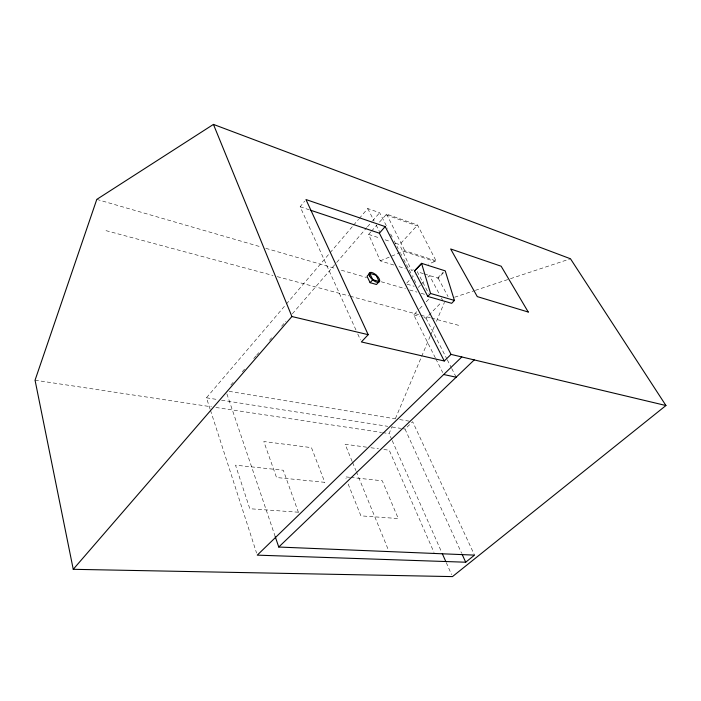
<?xml version="1.0" encoding="UTF-8"?>
<svg xmlns="http://www.w3.org/2000/svg" width="701" height="701" viewBox="0 0 701 701"><rect width="100%" height="100%" fill="white"/><g stroke="black" fill="none" stroke-linecap="round" stroke-linejoin="round"><path stroke-width="0.53" stroke-dasharray="3.5 2.63" d="M391.754 439.588L389.099 433.586L392.052 426.576M395.434 418.558L430.09 336.384M430.519 335.385L434.743 325.36M436.434 321.356L444.46 302.315M355.977 330.013L300.168 206.76L304.672 201.143M210.142 409.27L206.444 397.8L285.684 304.83M286.385 304.006L352.892 225.976M353.593 225.144L358.553 219.334M359.254 218.502L367.745 208.539L379.635 212.736L387.653 228.263M230.857 385.024L233.722 381.703M242.301 371.767L245.166 368.454M253.744 358.518L255.891 356.029M256.61 355.205L258.757 352.717M269.482 340.292L271.629 337.803M281.644 326.21L285.938 321.242M292.37 313.785L336.007 263.261M336.717 262.428L366.763 227.641M367.473 226.817L371.767 221.849M372.485 221.017L379.635 212.736M393.804 265.022L380.266 260.851L368.638 234.397L370.803 231.952M371.521 231.137L376.577 225.433M379.46 222.173L386.619 214.112L417.551 225.047L436.075 260.886L428.425 264.189M395.487 243.238L399.623 244.605L417.551 225.047M380.266 260.851L404.792 250.713L436.075 260.886M406.755 283.108L415.202 274.038M418.243 287.454L420.486 285.07M421.24 284.273L424.99 280.304M427.987 277.123L429.485 275.537L439.404 294.236M437.617 278.052L443.234 272.154M424.412 273.968L438.221 278.236L443.829 272.339M435.339 357.887L413.73 314.854L418.865 309.5M419.601 308.729L423.273 304.909M426.217 301.842L430.624 297.25M423.965 317.588L426.015 318.131L441.411 302.297M401.769 428.539L405.012 429.047L412.679 421.722L474.516 555.122M413.502 269.745L411.513 270.49L399.623 244.605M454.616 297.215L474.279 290.696M475.313 290.354L509.452 279.024M510.486 278.683L570.483 258.774M349.65 477.311L345.295 476.846L346.101 478.844M350.737 477.425L382.273 480.781L398.299 518.556L360.91 515.848L347.696 482.849M366.641 447.177L345.12 444.259L352.165 461.468M370.943 447.755L378.479 448.771M383.859 449.499L389.239 450.235L434.024 552.458M35.05 380.205L211.536 406.817M215.864 407.465L381.519 432.447M382.597 432.605L389.099 433.586M206.444 397.8L217.24 399.5M221.551 400.183L387.741 426.331M392.061 427.005L400.692 428.364M229.096 391.351L395.399 418.865M399.719 419.575L410.514 421.362M413.73 314.854L419.873 316.493M106 230.647L273.013 275.493M277.245 276.632L349.124 295.936M350.176 296.216L419.943 314.951M421.003 315.24L430.51 317.79M431.571 318.079L459.059 325.457M96.791 199.391L261.604 247.111M265.802 248.329L335.087 268.395M341.378 270.218L366.579 277.508M381.274 281.767L405.415 288.759M409.621 289.977L416.964 292.098M421.161 293.316L425.367 294.534M407.071 284.168L414.177 286.262M423.395 273.653L417.314 271.769L428.653 293.474M399.018 266.634L405.266 268.562M404.109 251.449L435.391 261.596M368.638 234.397L378.969 237.797M385.164 239.838L390.326 241.538M300.168 206.76L309.421 209.853M385.962 214.848L416.893 225.757M438.221 278.236L448.053 296.567M441.393 297.978L442.874 300.782M390.667 234.081L392.166 236.991M394.172 240.872L398.186 248.636M400.692 253.49L401.699 255.427M403.697 259.309L408.718 269.018M409.218 269.99L412.223 275.808M414.23 279.69L415.737 282.599M426.015 318.131L446.774 358.807M447.273 359.779L451.225 367.526M451.724 368.498L456.167 377.208M367.745 208.539L374.132 221.095M376.095 224.96L379.53 231.716M435.838 358.859L442.708 372.555M386.619 214.112L404.792 250.713M405.012 429.047L461.626 553.264M357.773 333.983L360.48 339.95M392.201 440.587L441.393 551.599M446.265 562.596L451.584 574.601M352.577 462.485L355.889 470.581M356.31 471.598L388.626 550.574M226.905 393.918L275.248 536.686M210.484 410.313L256.584 553.071M298.372 512.221L249.801 508.733L235.518 465.175L283.283 470.248L298.372 512.221M324.808 482.332L276.527 477.521L263.813 441.525L311.463 447.641L324.808 482.332"/><path stroke-width="1.05" d="M73.246 569.308L291.905 316.528L368.191 334.675L361.374 341.939L444.276 360.997L451.032 354.391L665.95 405.529L452.469 576.599L73.246 569.308L35.05 380.205L96.791 199.391L213.437 124.401L570.483 258.774L665.95 405.529M310.455 210.195L379.381 233.196L385.173 226.589L451.032 354.391M369.707 273.346L372.792 279.708L379.162 281.557L376.069 275.213L369.707 273.346L367.052 276.308L370.119 282.678L376.49 284.501L378.496 282.293M370.119 282.678L372.792 279.708M427.803 296.435L430.563 293.465L421.555 263.331L414.519 270.91L427.803 296.435L451.672 303.323L454.423 300.431L445.231 270.866L421.555 263.331M421.853 263.427L414.519 270.91M461.81 356.958L257.258 555.148L465.701 562.211L474.516 555.122L278.753 547.034L275.248 536.686M278.753 547.034L474.244 359.911M443.698 374.509L456.167 377.208M430.563 293.465L454.423 300.431M385.173 226.589L305.96 199.54L368.191 334.675M379.381 233.196L444.276 360.997M462.082 554.254L465.701 562.211M442.278 553.597L445.827 561.597M213.437 124.401L291.905 316.528M528.256 312.041L477.285 296.611L450.647 248.96L501.145 266.214L528.256 312.041M369.567 276.036A6.738 2.979 42.2 0 0 378.864 282.266A6.738 2.979 42.2 0 0 374.702 273.872A6.738 2.979 42.2 0 0 369.567 276.036"/></g></svg>
